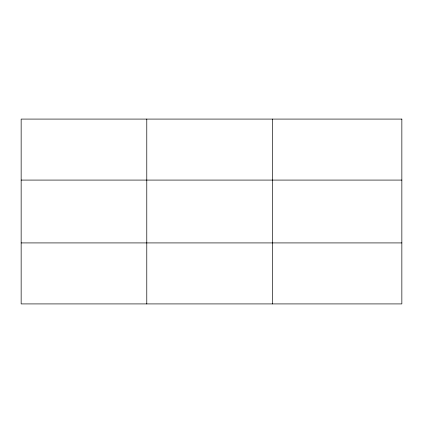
<?xml version="1.0" encoding="UTF-8"?>
<svg xmlns="http://www.w3.org/2000/svg" width="423" height="423" viewBox="0 0 423 423"><rect width="100%" height="100%" fill="white"/><g stroke="black" fill="none" stroke-linecap="round" stroke-linejoin="round"><path stroke-width="0.63" d="M146.781 303.915L146.781 119.085M272.412 303.915L272.412 119.085M21.15 180.082L401.85 180.082M21.15 242.918L401.85 242.918M401.85 119.085L401.85 303.915L21.15 303.915L21.15 119.085L401.85 119.085"/></g></svg>
